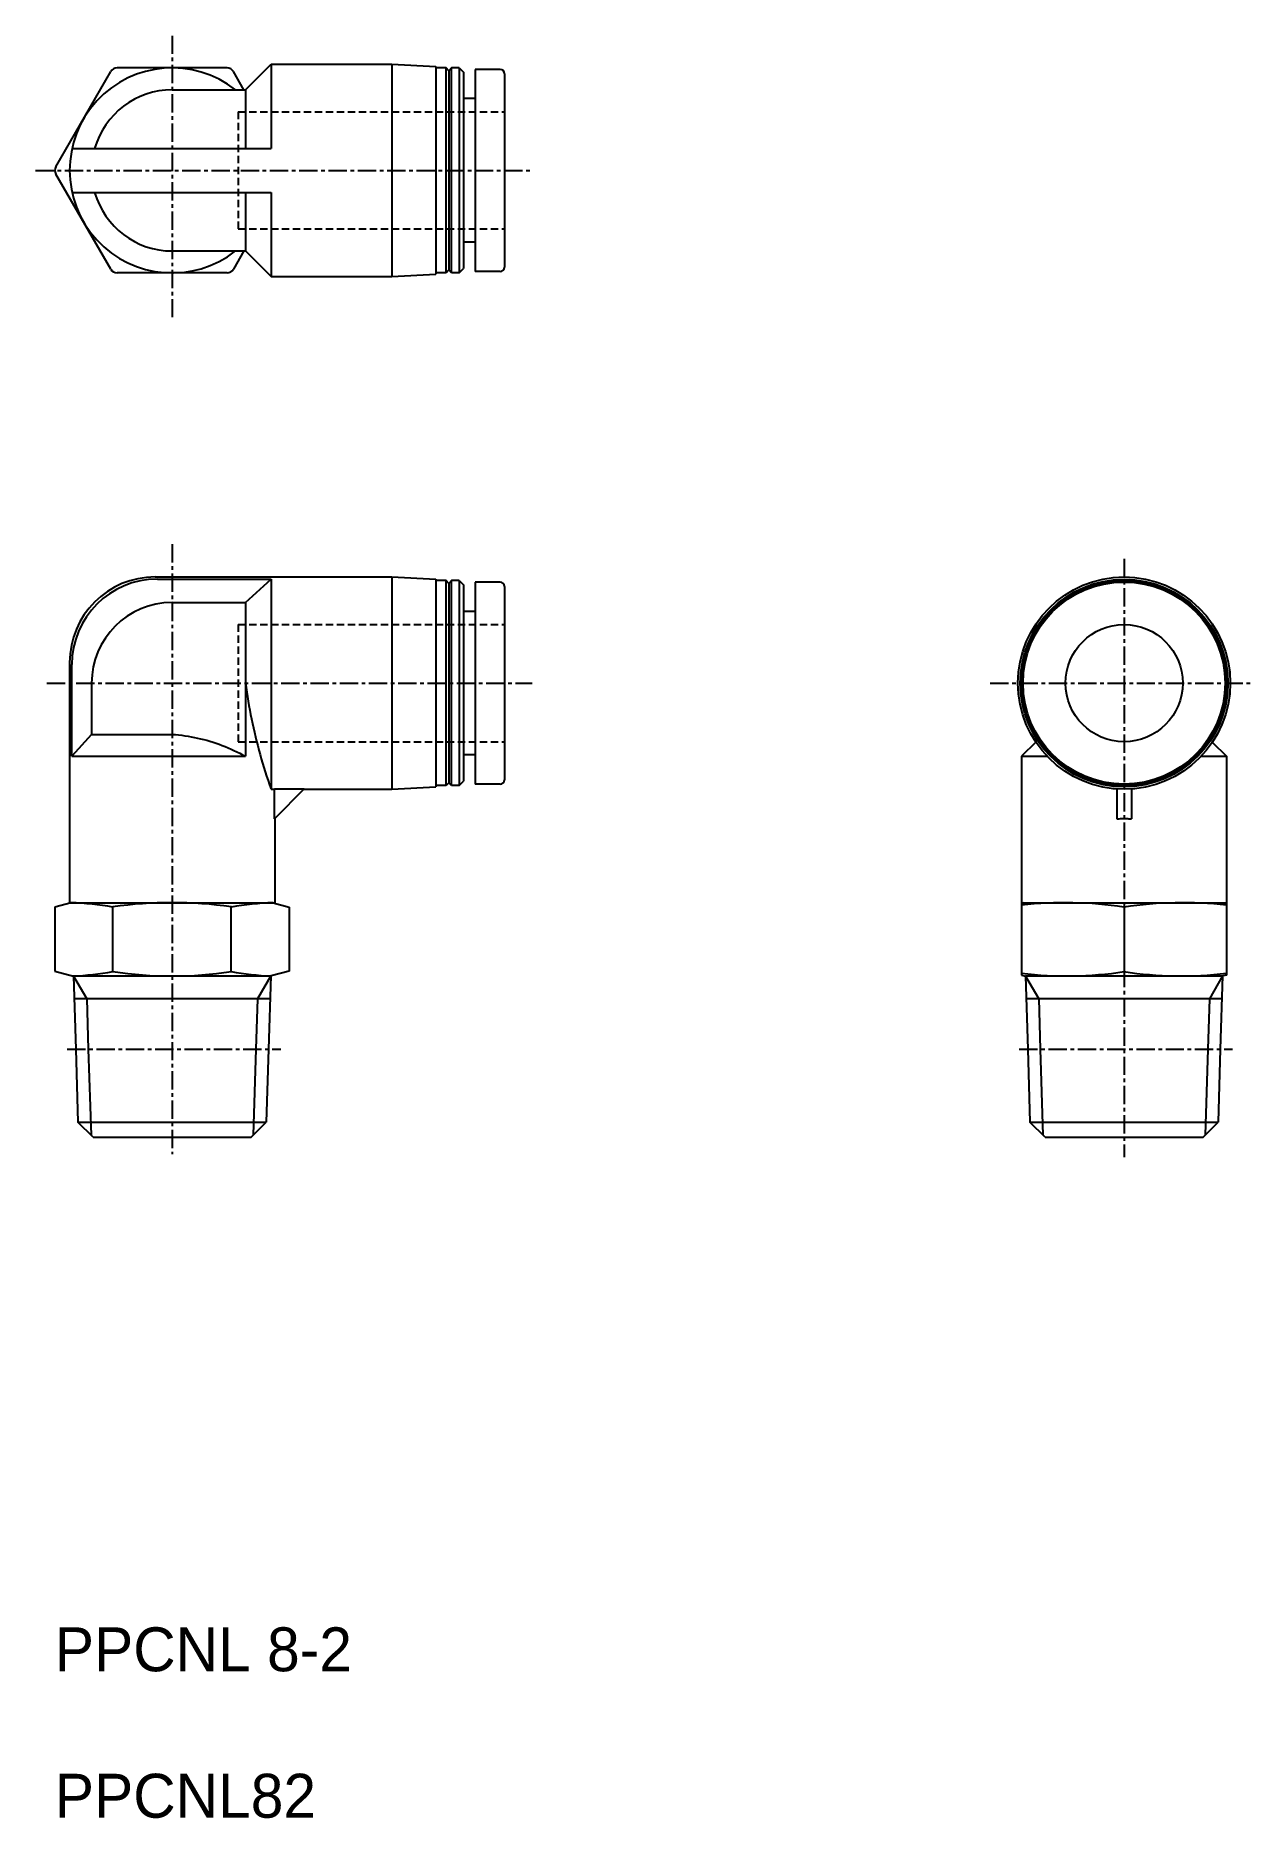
# Model space of a CAD drawing. Extents: x -1 to 82, y 0 to 122.
import ezdxf

# ---------------------------------------------------------------- set-up
doc = ezdxf.new("R2010")
doc.units = 0
doc.linetypes.add('CENTER', pattern=[2, 1.25, -0.25, 0.25, -0.25])
doc.linetypes.add('DASHED', pattern=[0.75, 0.5, -0.25])
doc.layers.get('0').update_dxf_attribs({"linetype": 'CONTINUOUS'})
doc.layers.add('CENTER', color=1, linetype='CENTER')

msp = doc.modelspace()

# ---------------------------------------------------------------- linework, layer by layer
at = {"color": 7, "linetype": 'CONTINUOUS'}
for p, q in [((11.76, 119.49), (4.25, 119.49)), ((13.01, 117.99), (14.76, 119.74)), ((14.76, 119.74), (23.01, 119.74)), ((14.76, 119.74), (14.76, 113.99)), ((23.01, 119.74), (23.01, 105.24)), ((23.01, 119.74), (26.01, 119.58)), ((26.01, 119.58), (26.01, 105.4)), ((26.73, 119.49), (26.01, 119.49)), ((26.73, 105.49), (26.73, 119.49)), ((26.91, 119.29), (26.73, 119.49)), ((27.08, 119.49), (26.91, 119.29)), ((27.08, 105.49), (27.08, 119.49)), ((27.61, 119.49), (27.08, 119.49)), ((27.61, 119.49), (27.61, 105.49)), ((27.61, 119.49), (27.91, 119.19)), ((28.71, 119.39), (28.71, 105.59)), ((30.41, 119.39), (28.71, 119.39)), ((0.07, 112.74), (3.82, 119.24)), ((12.91, 117.99), (12.19, 119.24)), ((26.91, 119.29), (26.91, 105.69)), ((27.91, 119.19), (27.91, 105.79)), ((30.71, 119.09), (30.71, 105.89)), ((8.01, 117.99), (13.01, 117.99)), ((13.01, 117.99), (13.01, 113.99)), ((28.71, 117.39), (27.91, 117.39)), ((1.17, 113.99), (14.76, 113.99)), ((3.82, 105.74), (0.07, 112.24)), ((1.17, 110.99), (14.76, 110.99)), ((13.01, 110.99), (13.01, 106.99)), ((14.76, 110.99), (14.76, 105.24)), ((28.71, 107.59), (27.91, 107.59)), ((8.01, 106.99), (13.01, 106.99)), ((12.91, 106.99), (12.19, 105.74)), ((13.01, 106.99), (14.76, 105.24)), ((11.76, 105.49), (4.25, 105.49)), ((14.76, 105.24), (23.01, 105.24)), ((23.01, 105.24), (26.01, 105.4)), ((26.73, 105.49), (26.01, 105.49)), ((26.91, 105.69), (26.73, 105.49)), ((27.08, 105.49), (26.91, 105.69)), ((27.61, 105.49), (27.08, 105.49)), ((27.61, 105.49), (27.91, 105.79)), ((30.41, 105.59), (28.71, 105.59)), ((6.85, 84.73), (23.01, 84.73)), ((7, 84.58), (14.76, 84.58)), ((13.01, 82.98), (14.76, 84.58)), ((14.76, 84.58), (14.76, 70.23)), ((23.01, 84.73), (23.01, 70.23)), ((23.01, 84.73), (26.01, 84.57)), ((26.01, 84.57), (26.01, 70.39)), ((26.73, 84.48), (26.01, 84.48)), ((26.73, 70.48), (26.73, 84.48)), ((26.91, 84.28), (26.73, 84.48)), ((27.08, 84.48), (26.91, 84.28)), ((26.91, 84.28), (26.91, 70.68)), ((27.08, 70.48), (27.08, 84.48)), ((27.61, 84.48), (27.08, 84.48)), ((27.61, 84.48), (27.61, 70.48)), ((27.61, 84.48), (27.91, 84.18)), ((27.91, 84.18), (27.91, 70.78)), ((28.71, 84.38), (28.71, 70.58)), ((30.41, 84.38), (28.71, 84.38)), ((30.71, 84.08), (30.71, 70.88)), ((8.01, 82.98), (13.01, 82.98)), ((13.01, 82.98), (13.01, 72.48)), ((28.71, 82.38), (27.91, 82.38)), ((1.01, 78.89), (1.01, 62.48)), ((1.16, 72.48), (1.16, 78.74)), ((2.51, 77.48), (2.51, 73.98)), ((2.51, 73.98), (1.16, 72.48)), ((2.51, 73.98), (8.01, 73.98)), ((66.98, 73.45), (66.01, 72.48)), ((79.03, 73.45), (80.01, 72.48)), ((1.16, 72.48), (13.01, 72.48)), ((28.71, 72.58), (27.91, 72.58)), ((66.01, 72.48), (67.76, 72.48)), ((66.01, 72.48), (66.01, 62.48)), ((78.26, 72.48), (80.01, 72.48)), ((80.01, 72.48), (80.01, 62.48)), ((26.91, 70.68), (26.73, 70.48)), ((27.08, 70.48), (26.91, 70.68)), ((27.61, 70.48), (27.91, 70.78)), ((14.76, 70.23), (14.99, 70.23)), ((17.02, 70.25), (14.99, 68.21)), ((14.99, 68.21), (14.99, 70.25)), ((14.99, 70.25), (17.02, 70.25)), ((17.01, 70.23), (23.01, 70.23)), ((23.01, 70.23), (26.01, 70.39)), ((26.73, 70.48), (26.01, 70.48)), ((27.61, 70.48), (27.08, 70.48)), ((30.41, 70.58), (28.71, 70.58)), ((72.51, 70.25), (72.51, 68.21)), ((73.51, 70.25), (73.51, 68.21)), ((15.01, 68.23), (15.01, 62.48)), ((1.11, 62.48), (0, 62.19)), ((0, 62.19), (0, 57.81)), ((1.01, 62.48), (15.01, 62.48)), ((3.96, 57.78), (3.96, 62.19)), ((12.05, 57.78), (12.05, 62.19)), ((14.91, 62.48), (16.01, 62.19)), ((16.01, 62.19), (16.01, 57.81)), ((66.01, 62.48), (80.01, 62.48)), ((66.11, 62.48), (66.01, 62.46)), ((66.01, 62.46), (66.01, 57.54)), ((73.01, 62.19), (73.01, 57.78)), ((79.91, 62.48), (80.01, 62.46)), ((80.01, 62.46), (80.01, 57.54)), ((0, 57.81), (1.28, 57.47)), ((1.27, 57.48), (14.77, 57.48)), ((1.27, 57.47), (1.43, 52.49)), ((14.74, 57.48), (14.58, 52.49)), ((16.01, 57.81), (14.77, 57.48)), ((66.01, 57.54), (66.28, 57.47)), ((66.27, 57.48), (79.77, 57.48)), ((66.27, 57.47), (66.43, 52.49)), ((79.74, 57.48), (79.58, 52.49)), ((80.01, 57.54), (79.77, 57.48)), ((14.69, 55.91), (1.32, 55.91)), ((79.69, 55.91), (66.32, 55.91)), ((1.43, 52.49), (1.58, 47.5)), ((14.58, 52.49), (14.43, 47.5)), ((66.43, 52.49), (66.58, 47.5)), ((79.58, 52.49), (79.43, 47.5)), ((1.58, 47.5), (14.43, 47.5)), ((2.61, 46.48), (1.58, 47.5)), ((13.41, 46.48), (14.43, 47.5)), ((66.58, 47.5), (79.43, 47.5)), ((67.61, 46.48), (66.58, 47.5)), ((78.41, 46.48), (79.43, 47.5)), ((2.61, 46.48), (13.41, 46.48)), ((67.61, 46.48), (78.41, 46.48))]:
    msp.add_line(p, q, dxfattribs=at)
at = {"color": 3, "linetype": 'DASHED'}
for p, q in [((12.51, 116.49), (30.71, 116.49)), ((12.51, 116.49), (12.51, 108.49)), ((12.51, 108.49), (30.71, 108.49)), ((12.51, 81.48), (12.51, 73.48)), ((12.51, 81.48), (30.71, 81.48)), ((12.51, 73.48), (30.71, 73.48))]:
    msp.add_line(p, q, dxfattribs=at)
at = {"color": 3, "linetype": 'CONTINUOUS'}
for p, q in [((1.28, 57.47), (2.18, 55.91)), ((14.74, 57.48), (13.84, 55.91)), ((66.28, 57.47), (67.18, 55.91)), ((79.74, 57.48), (78.84, 55.91)), ((2.18, 55.91), (2.28, 52.49)), ((13.84, 55.91), (13.73, 52.49)), ((67.18, 55.91), (67.28, 52.49)), ((78.84, 55.91), (78.73, 52.49)), ((2.28, 52.49), (2.47, 46.62)), ((13.73, 52.49), (13.54, 46.62)), ((67.28, 52.49), (67.47, 46.62)), ((78.73, 52.49), (78.54, 46.62))]:
    msp.add_line(p, q, dxfattribs=at)
at = {"color": 7, "linetype": 'CONTINUOUS'}
for points in [[(13.01, 77.48, 0.016275), (13.43, 75.03, 0.016368), (14.01, 72.61, 0.016218), (14.76, 70.23)], [(8.01, 73.98, -0.036352), (9.74, 73.73, -0.038169), (11.42, 73.23, -0.036789), (13.01, 72.48)], [(72.51, 68.21, -0.011475), (72.84, 68.23, -0.01153), (73.17, 68.23, -0.011475), (73.51, 68.21)]]:
    msp.add_lwpolyline(points, format="xyb", dxfattribs=at)
for radius in [7.25, 7.09, 7, 6.9, 4]:
    msp.add_circle((73.01, 77.48), radius, dxfattribs=at)
for centre, radius, start, end in [((8.01, 112.49), 7, 51.7868, 308.2132), ((4.25, 118.99), 0.5, 90, 150), ((11.76, 118.99), 0.5, 30, 90), ((30.41, 119.09), 0.3, 0, 90), ((8.01, 112.49), 5.5, 90, 164.1734), ((0.5, 112.49), 0.5, 150, 210), ((8.01, 112.49), 5.5, 195.8266, 270), ((4.25, 105.99), 0.5, 210, 270), ((11.76, 105.99), 0.5, 270, 330), ((30.41, 105.89), 0.3, 270, 0), ((6.85, 78.89), 5.84, 90, 180), ((7, 78.74), 5.84, 90, 180), ((30.41, 84.08), 0.3, 0, 90), ((8.01, 77.48), 5.5, 90, 180), ((30.41, 70.88), 0.3, 270, 0), ((0.48, 42.49), 20, 79.9635, 88.2036), ((8.01, 34.77), 27.72, 81.6156, 98.3844), ((15.53, 42.49), 20, 91.7964, 100.0365), ((69, 35.29), 27.19, 81.5341, 96.329), ((77.01, 35.29), 27.19, 83.671, 98.4659), ((0.48, 77.47), 20, 272.1377, 280.0365), ((8.01, 85.2), 27.72, 261.6156, 278.3844), ((15.53, 77.47), 20, 259.9635, 267.8623), ((69.12, 83.12), 25.64, 263.0298, 278.7252), ((76.89, 83.12), 25.64, 261.2748, 276.9702)]:
    msp.add_arc(centre, radius, start, end, dxfattribs=at)
at = {"layer": 'CENTER', "color": 1, "linetype": 'CENTER'}
for p, q in [((8.01, 121.69), (8.01, 102.47)), ((-1.31, 112.49), (32.62, 112.49)), ((8.01, 86.97), (8.01, 45.32)), ((73.01, 85.97), (73.01, 45.1)), ((-0.55, 77.48), (32.59, 77.48)), ((63.87, 77.48), (81.7, 77.48)), ((0.85, 52.49), (15.42, 52.49)), ((65.85, 52.49), (80.42, 52.49))]:
    msp.add_line(p, q, dxfattribs=at)

# ---------------------------------------------------------------- texts
for s, p in [('PPCNL 8-2', (0, 10)), ('PPCNL82', (0, 0))]:
    msp.add_text(s, height=3).set_placement(p)

doc.saveas('drawing.dxf')
